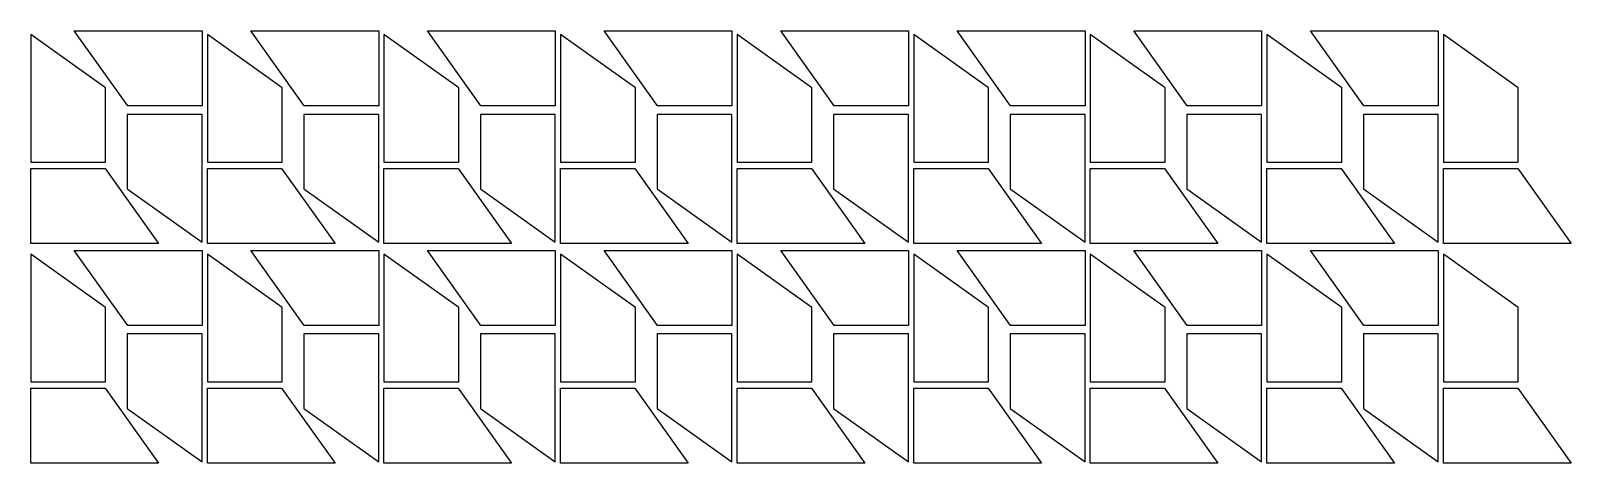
# Model space of a CAD drawing. Header units: inches. Extents: x -1 to 1482, y -1 to 415.
import ezdxf

# ---------------------------------------------------------------- set-up
doc = ezdxf.new("R2010")
doc.units = ezdxf.units.IN
doc.header["$MEASUREMENT"] = 0

msp = doc.modelspace()

# ---------------------------------------------------------------- linework, layer by layer
for points in [[(-1, 288.4), (71, 288.4), (71, 359.9), (-1, 411.3)], [(163.9, 414.7), (163.9, 342.7), (92.3, 342.7), (40.9, 414.7)], [(169, 288.4), (241, 288.4), (241, 359.9), (169, 411.3)], [(333.9, 414.7), (333.9, 342.7), (262.3, 342.7), (210.9, 414.7)], [(339, 288.4), (411, 288.4), (411, 359.9), (339, 411.3)], [(503.9, 414.7), (503.9, 342.7), (432.3, 342.7), (380.9, 414.7)], [(509, 288.4), (581, 288.4), (581, 359.9), (509, 411.3)], [(673.9, 414.7), (673.9, 342.7), (602.3, 342.7), (550.9, 414.7)], [(679, 288.4), (751, 288.4), (751, 359.9), (679, 411.3)], [(843.9, 414.7), (843.9, 342.7), (772.3, 342.7), (720.9, 414.7)], [(849, 288.4), (921, 288.4), (921, 359.9), (849, 411.3)], [(1013.9, 414.7), (1013.9, 342.7), (942.3, 342.7), (890.9, 414.7)], [(1019, 288.4), (1091, 288.4), (1091, 359.9), (1019, 411.3)], [(1183.9, 414.7), (1183.9, 342.7), (1112.3, 342.7), (1060.9, 414.7)], [(1189, 288.4), (1261, 288.4), (1261, 359.9), (1189, 411.3)], [(1353.9, 414.7), (1353.9, 342.7), (1282.3, 342.7), (1230.9, 414.7)], [(1359, 288.4), (1431, 288.4), (1431, 359.9), (1359, 411.3)], [(163.9, 334.4), (91.9, 334.4), (91.9, 262.9), (163.9, 211.5)], [(333.9, 334.4), (261.9, 334.4), (261.9, 262.9), (333.9, 211.5)], [(503.9, 334.4), (431.9, 334.4), (431.9, 262.9), (503.9, 211.5)], [(673.9, 334.4), (601.9, 334.4), (601.9, 262.9), (673.9, 211.5)], [(843.9, 334.4), (771.9, 334.4), (771.9, 262.9), (843.9, 211.5)], [(1013.9, 334.4), (941.9, 334.4), (941.9, 262.9), (1013.9, 211.5)], [(1183.9, 334.4), (1111.9, 334.4), (1111.9, 262.9), (1183.9, 211.5)], [(1353.9, 334.4), (1281.9, 334.4), (1281.9, 262.9), (1353.9, 211.5)], [(-1, 210.2), (-1, 282.2), (70.5, 282.2), (121.9, 210.2)], [(169, 210.2), (169, 282.2), (240.5, 282.2), (291.9, 210.2)], [(339, 210.2), (339, 282.2), (410.5, 282.2), (461.9, 210.2)], [(509, 210.2), (509, 282.2), (580.5, 282.2), (631.9, 210.2)], [(679, 210.2), (679, 282.2), (750.5, 282.2), (801.9, 210.2)], [(849, 210.2), (849, 282.2), (920.5, 282.2), (971.9, 210.2)], [(1019, 210.2), (1019, 282.2), (1090.5, 282.2), (1141.9, 210.2)], [(1189, 210.2), (1189, 282.2), (1260.5, 282.2), (1311.9, 210.2)], [(1359, 210.2), (1359, 282.2), (1430.5, 282.2), (1481.9, 210.2)], [(-1, 77.2), (71, 77.2), (71, 148.7), (-1, 200.1)], [(163.9, 203.5), (163.9, 131.5), (92.3, 131.5), (40.9, 203.5)], [(169, 77.2), (241, 77.2), (241, 148.7), (169, 200.1)], [(333.9, 203.5), (333.9, 131.5), (262.3, 131.5), (210.9, 203.5)], [(339, 77.2), (411, 77.2), (411, 148.7), (339, 200.1)], [(503.9, 203.5), (503.9, 131.5), (432.3, 131.5), (380.9, 203.5)], [(509, 77.2), (581, 77.2), (581, 148.7), (509, 200.1)], [(673.9, 203.5), (673.9, 131.5), (602.3, 131.5), (550.9, 203.5)], [(679, 77.2), (751, 77.2), (751, 148.7), (679, 200.1)], [(843.9, 203.5), (843.9, 131.5), (772.3, 131.5), (720.9, 203.5)], [(849, 77.2), (921, 77.2), (921, 148.7), (849, 200.1)], [(1013.9, 203.5), (1013.9, 131.5), (942.3, 131.5), (890.9, 203.5)], [(1019, 77.2), (1091, 77.2), (1091, 148.7), (1019, 200.1)], [(1183.9, 203.5), (1183.9, 131.5), (1112.3, 131.5), (1060.9, 203.5)], [(1189, 77.2), (1261, 77.2), (1261, 148.7), (1189, 200.1)], [(1353.9, 203.5), (1353.9, 131.5), (1282.3, 131.5), (1230.9, 203.5)], [(1359, 77.2), (1431, 77.2), (1431, 148.7), (1359, 200.1)], [(163.9, 123.2), (91.9, 123.2), (91.9, 51.7), (163.9, 0.3)], [(333.9, 123.2), (261.9, 123.2), (261.9, 51.7), (333.9, 0.3)], [(503.9, 123.2), (431.9, 123.2), (431.9, 51.7), (503.9, 0.3)], [(673.9, 123.2), (601.9, 123.2), (601.9, 51.7), (673.9, 0.3)], [(843.9, 123.2), (771.9, 123.2), (771.9, 51.7), (843.9, 0.3)], [(1013.9, 123.2), (941.9, 123.2), (941.9, 51.7), (1013.9, 0.3)], [(1183.9, 123.2), (1111.9, 123.2), (1111.9, 51.7), (1183.9, 0.3)], [(1353.9, 123.2), (1281.9, 123.2), (1281.9, 51.7), (1353.9, 0.3)], [(-1, -1), (-1, 71), (70.5, 71), (121.9, -1)], [(169, -1), (169, 71), (240.5, 71), (291.9, -1)], [(339, -1), (339, 71), (410.5, 71), (461.9, -1)], [(509, -1), (509, 71), (580.5, 71), (631.9, -1)], [(679, -1), (679, 71), (750.5, 71), (801.9, -1)], [(849, -1), (849, 71), (920.5, 71), (971.9, -1)], [(1019, -1), (1019, 71), (1090.5, 71), (1141.9, -1)], [(1189, -1), (1189, 71), (1260.5, 71), (1311.9, -1)], [(1359, -1), (1359, 71), (1430.5, 71), (1481.9, -1)]]:
    msp.add_lwpolyline(points, close=True)

doc.saveas('drawing.dxf')
